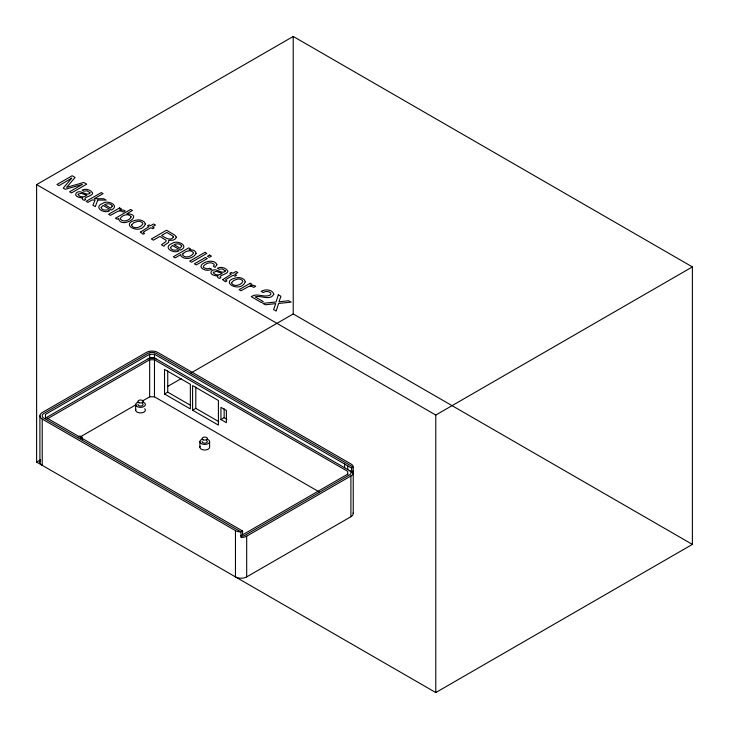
<?xml version="1.0" encoding="UTF-8"?>
<svg xmlns="http://www.w3.org/2000/svg" width="729" height="729" viewBox="0 0 729 729"><rect width="100%" height="100%" fill="white"/><g stroke="black" fill="none" stroke-linecap="round" stroke-linejoin="round"><path stroke-width="1.09" d="M36.614 184.601L293.222 36.45L692.386 266.905L692.386 544.399L435.778 692.55L36.614 462.095L36.614 184.601L435.778 415.056L692.386 266.905M40.505 460.336A7.937 4.584 0 0 0 42.227 465.33L42.227 419.038A7.937 4.584 0 0 1 42.227 412.559L146.456 352.38A7.937 4.584 0 0 1 157.683 352.38L350.913 463.945A7.937 4.584 0 0 1 353.173 466.587L351.633 468.064L154.475 354.23L149.664 354.23L45.435 414.409L45.435 417.188L242.593 531.013L242.593 534.721L240.989 535.642M45.435 418.118L149.664 357.939A3.399 1.968 0 0 1 150.374 357.629M47.403 418.829L149.664 359.789L154.475 359.789L347.715 471.353L347.715 474.716M78.203 436.972L79.908 435.988L82.477 437.464L82.477 439.66M36.614 462.095L40.542 459.826M80.272 436.89L135.986 404.723M142.829 400.777L149.664 396.822L154.475 396.822L319.12 491.875M167.378 386.598L181.138 378.652M190.971 372.975L293.222 313.944L692.386 544.399M80.819 438.421L82.477 437.464M164.535 394.015L190.351 408.923L190.351 384.292L164.535 369.393L164.535 394.015L167.743 392.166L190.688 405.415M192.593 410.217L218.408 425.125L218.408 400.494L192.593 385.595L192.593 410.217L195.8 408.368L218.755 421.617M220.942 419.549L226.391 422.692L226.391 410.473L220.942 407.329L220.942 419.549L224.149 417.69L226.874 419.266M242.593 531.013L240.032 531.906A7.937 4.584 0 0 1 235.458 530.603L42.227 419.038M353.237 470.834L351.633 471.763L351.633 468.064M243.477 534.311L347.715 474.132M353.246 513.48L353.237 467.134L156.079 353.31A5.668 3.271 0 0 0 148.06 353.31L43.831 413.489A5.668 3.271 0 0 0 43.831 418.118L240.989 531.942L240.989 537.501A7.937 4.584 0 0 0 246.684 536.161L350.913 475.982A7.937 4.584 0 0 0 352.636 474.497L353.246 472.738L154.475 357.939A3.399 1.968 0 0 0 153.773 357.629M235.458 530.603L235.458 576.894A7.937 4.584 0 0 0 246.684 576.894L350.913 516.715A7.937 4.584 0 0 0 353.173 512.879M435.778 415.056L435.778 692.55M350.913 475.982L350.913 516.715M347.715 465.795L347.715 469.503M344.662 464.036L344.662 467.736M293.222 36.45L293.222 313.944M246.684 536.161L246.684 576.894M224.149 408.805L224.149 417.69M209.624 441.628L209.624 447.187A4.875 2.816 0 0 1 204.111 449.975A4.875 2.816 0 0 1 200.047 446.458M199.874 441.628L199.874 447.187M195.8 387.099L195.8 408.368M167.743 370.897L167.743 392.166M154.475 354.23L154.475 357.939L149.664 357.939L149.664 354.23M154.475 359.789L154.475 396.822M149.664 359.789L149.664 396.822M135.649 404.549L135.649 410.108M39.904 415.803L39.904 462.095M349.309 470.424A5.668 3.271 0 0 1 350.922 473.167L350.786 473.586A5.668 3.271 0 0 1 349.309 475.053L245.081 535.232A5.668 3.271 0 0 1 241.071 536.189M148.06 358.859A5.668 3.271 0 0 1 156.079 358.859M206.58 440.58A2.588 1.494 0 0 1 205.423 443.077A2.588 1.494 0 0 1 202.252 441.245M207.191 439.195A4.875 2.816 0 0 1 208.485 443.442A4.875 2.816 0 0 1 201.013 443.442A4.875 2.816 0 0 1 202.316 439.195M142.355 403.502A2.588 1.494 0 0 1 141.198 405.998A2.588 1.494 0 0 1 138.027 404.167M144.743 408.705A4.875 2.816 0 0 1 141.162 412.896A4.875 2.816 0 0 1 135.822 409.379M142.966 402.116A4.875 2.816 0 0 1 144.26 406.363A4.875 2.816 0 0 1 136.797 406.363A4.875 2.816 0 0 1 138.091 402.116M216.859 264.718L215.137 267.343L213.333 266.295L214.28 264.882L214.016 264.144C210.909 261.31 205.614 263.205 203.418 266.267A3.226 1.859 0 0 0 203.856 267.753L207.027 268.855L209.906 268.272L211.711 269.32L209.259 270.104A5.367 3.098 0 0 1 205.833 270.158C191.426 265.985 213.533 255.934 216.859 264.718M140.433 232.123L143.121 234.237L144.588 233.389L143.294 232.551L143.677 231.877L150.903 227.712L152.671 228.733L154.183 227.849L152.416 226.828L155.505 225.051L153.628 223.967L150.538 225.744L149.044 224.878L147.522 225.762L149.017 226.628L140.433 232.123M222.746 279.644L225.443 281.768L226.91 280.92L225.616 280.082L225.999 279.407L233.225 275.234L234.984 276.255L236.506 275.38L234.738 274.359L237.827 272.573L235.95 271.489L232.861 273.275L231.357 272.409L229.845 273.284L231.339 274.15L222.746 279.644M101.158 207.428C101.495 210.207 105.559 210.508 107.728 209.797L109.55 210.854C103.919 214.098 92.811 207.182 102.816 203.364C107.628 199.409 120.467 205.824 111.172 210.098L103.071 205.414L101.158 207.428M170.55 247.496C170.878 250.266 174.942 250.566 177.111 249.856L178.942 250.913C173.302 254.157 162.193 247.24 172.199 243.422C177.01 239.467 189.85 245.883 180.564 250.156L172.454 245.473L170.55 247.496M89.977 192.784L89.922 193.395C85.84 196.356 80.536 188.811 76.18 193.021C73.547 196.502 80.336 198.124 82.824 197.732L82.122 198.516L82.842 199.71L84.309 200.347L85.676 199.546C81.675 197.677 92.346 196.238 92.61 193.34L92.51 192.793C90.332 189.668 85.566 188.182 82.149 190.16L83.881 191.162L87.024 190.807L89.977 192.784M225.225 270.86L225.17 271.48C221.087 274.441 215.784 266.887 211.428 271.106C208.786 274.587 215.584 276.209 218.071 275.817L217.37 276.592L218.089 277.795L219.557 278.423L220.923 277.631C216.923 275.762 227.594 274.323 227.858 271.425L227.758 270.878C225.58 267.753 220.814 266.267 217.397 268.245L219.128 269.247L222.272 268.892L225.225 270.86M131.639 224.869L131.575 225.425C133.917 229.599 141.116 227.503 142.893 223.83L142.301 222.609L140.633 221.625A3.581 2.069 0 0 0 137.726 221.361L133.817 222.719L131.639 224.869M231.612 282.588L231.54 283.134C233.881 287.317 241.08 285.221 242.857 281.54L242.274 280.319L240.597 279.344A3.581 2.069 0 0 0 237.69 279.07L233.781 280.437L231.612 282.588M176.263 237.116L175.534 238.766L173.083 240.169L168.7 240.397L168.663 242.365L164.572 245.154L163.961 246.274L161.437 244.816L165.866 241.691L166.166 240.351L159.924 236.424L153.409 240.178L151.359 238.994L166.531 230.236L175.015 235.276L176.263 237.116M131.147 216.877C129.716 220.577 122.973 222.737 120.321 219.055L120.285 218.381C122.135 214.927 128.915 212.941 131.147 216.877M118.554 218.427C120.586 229.653 145.226 214.818 126.955 213.679L132.459 210.499L130.655 209.46L115.419 218.253L117.141 219.238L118.554 218.427M145.372 224.04C140.26 236.442 117.187 223.047 137.726 219.894A6.461 3.727 0 0 1 141.945 220.541L144.123 221.771L145.372 224.04M245.336 281.758C240.233 294.161 217.151 280.756 237.69 277.603A6.461 3.727 0 0 1 241.91 278.25L244.087 279.489L245.336 281.758M78.203 194.196L78.094 194.761C79.99 197.495 84.464 197.286 86.897 195.281L81.183 193.294L78.203 194.196M213.451 272.281L213.342 272.846C215.237 275.58 219.711 275.371 222.145 273.366L216.431 271.379L213.451 272.281M112.293 206.125L110.744 208.139L104.593 204.594C106.926 203.391 111.191 203.2 112.293 206.125M181.676 246.183L180.127 248.197L173.985 244.652C176.309 243.45 180.573 243.258 181.676 246.183M173.374 236.998C170.868 241.682 164.472 237.435 161.638 235.431L166.823 232.442L172.709 235.932L173.374 236.998M273.822 294.142C270.304 301.205 260.909 294.963 255.123 296.876L263.205 301.542L261.447 302.553L251.286 296.694C257.301 292.274 264.973 298.589 270.76 294.662L270.732 292.967L268.791 291.728L265.675 291.491L263.087 292.484L261.201 291.39C264.982 288.921 272.318 289.304 273.822 294.142M196.083 253.4C193.704 258.476 184.665 260.526 180.901 255.852L180.865 254.594L175.215 257.866L173.347 256.79L188.775 247.878L190.588 248.926L189.121 249.774C191.7 249.537 195.864 250.202 196.083 253.4M278.35 294.789L276.045 301.997L262.832 303.355L265.31 304.786L275.753 303.61L273.603 309.579L276.154 311.046L278.596 303.474L291.09 302.143L288.638 300.731L278.988 301.861L280.92 296.275L278.35 294.789M97.759 200.056L95.308 206.635L92.929 205.268L95.062 200.047L92.073 199.974L87.917 202.37L86.131 201.341L101.313 192.574L103.099 193.613L94.287 198.698L103.755 198.735L106.133 200.111L97.759 200.056M182.897 253.783L182.633 255.114C185.348 258.613 191.472 256.617 193.458 253.291L193.44 252.617C190.88 249.108 185.385 251.141 182.897 253.783M71.688 178.222L63.25 188.128L65.282 189.303L82.413 184.41L69.574 191.782L71.524 192.903L86.705 184.145L83.789 182.46L66.631 187.371L75.096 177.448L72.153 175.744L56.98 184.51L58.94 185.64L71.688 178.222M119.638 207.911L108.575 214.299L110.434 215.365L118.098 211.164L121.233 211.064L123.256 212.03L125.215 210.9L123.429 210.043L119.492 210.034L121.406 208.922L119.638 207.911M204.904 252.389L189.722 261.146L191.59 262.221L206.763 253.455L204.904 252.389M205.387 257.474L194.379 263.834L196.265 264.928L207.282 258.567L205.387 257.474M209.551 255.068L207.446 256.289L209.332 257.373L211.446 256.161L209.551 255.068M250.184 283.28L239.121 289.668L240.98 290.734L248.644 286.533L251.778 286.433L253.801 287.408L255.761 286.269L253.974 285.413L250.038 285.404L251.952 284.301L250.184 283.28M203.455 439.869A2.588 1.494 0 0 0 207.337 438.576A2.588 1.494 0 0 0 203.455 437.282A2.588 1.494 0 0 0 203.455 439.869M139.23 402.791A2.588 1.494 0 0 0 143.112 401.497A2.588 1.494 0 0 0 139.23 400.203A2.588 1.494 0 0 0 139.23 402.791"/></g></svg>
